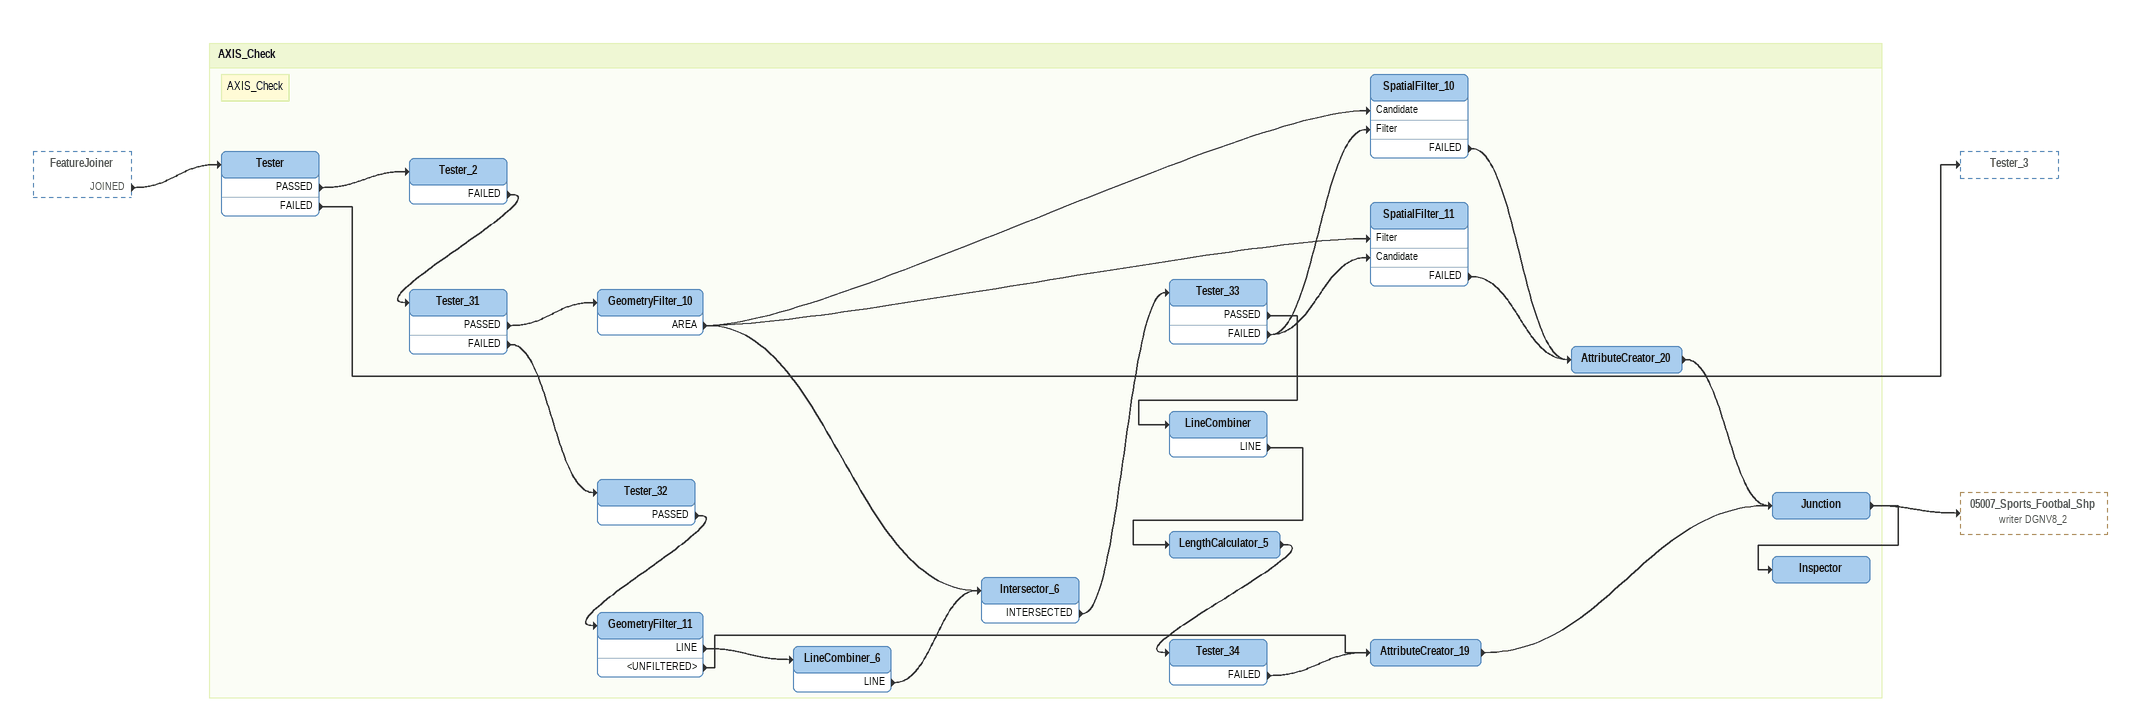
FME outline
FeatureJoiner [outside]
    JOINED -> Tester

Bookmark: AXIS_Check
Note: AXIS_Check
Tester
    PASSED -> Tester_2
    FAILED -> Tester_3
Tester_2
    FAILED -> Tester_31
Tester_31
    PASSED -> GeometryFilter_10
    FAILED -> Tester_32
GeometryFilter_10
    AREA -> Intersector_6
    AREA -> SpatialFilter_11 [Filter]
    AREA -> SpatialFilter_10 [Candidate]
Tester_32
    PASSED -> GeometryFilter_11
GeometryFilter_11
    LINE -> LineCombiner_6
    <UNFILTERED> -> AttributeCreator_19
LineCombiner_6
    LINE -> Intersector_6
Intersector_6
    INTERSECTED -> Tester_33
Tester_33
    PASSED -> LineCombiner
    FAILED -> SpatialFilter_11 [Candidate]
    FAILED -> SpatialFilter_10 [Filter]
SpatialFilter_10
    FAILED -> AttributeCreator_20
SpatialFilter_11
    FAILED -> AttributeCreator_20
AttributeCreator_20
    -> Junction
LineCombiner
    LINE -> LengthCalculator_5
LengthCalculator_5
    -> Tester_34
Tester_34
    FAILED -> AttributeCreator_19
AttributeCreator_19
    -> Junction
Junction
    -> Inspector
    -> 05007_Sports_Footbal_Shp (writer DGNV8_2)
Inspector
